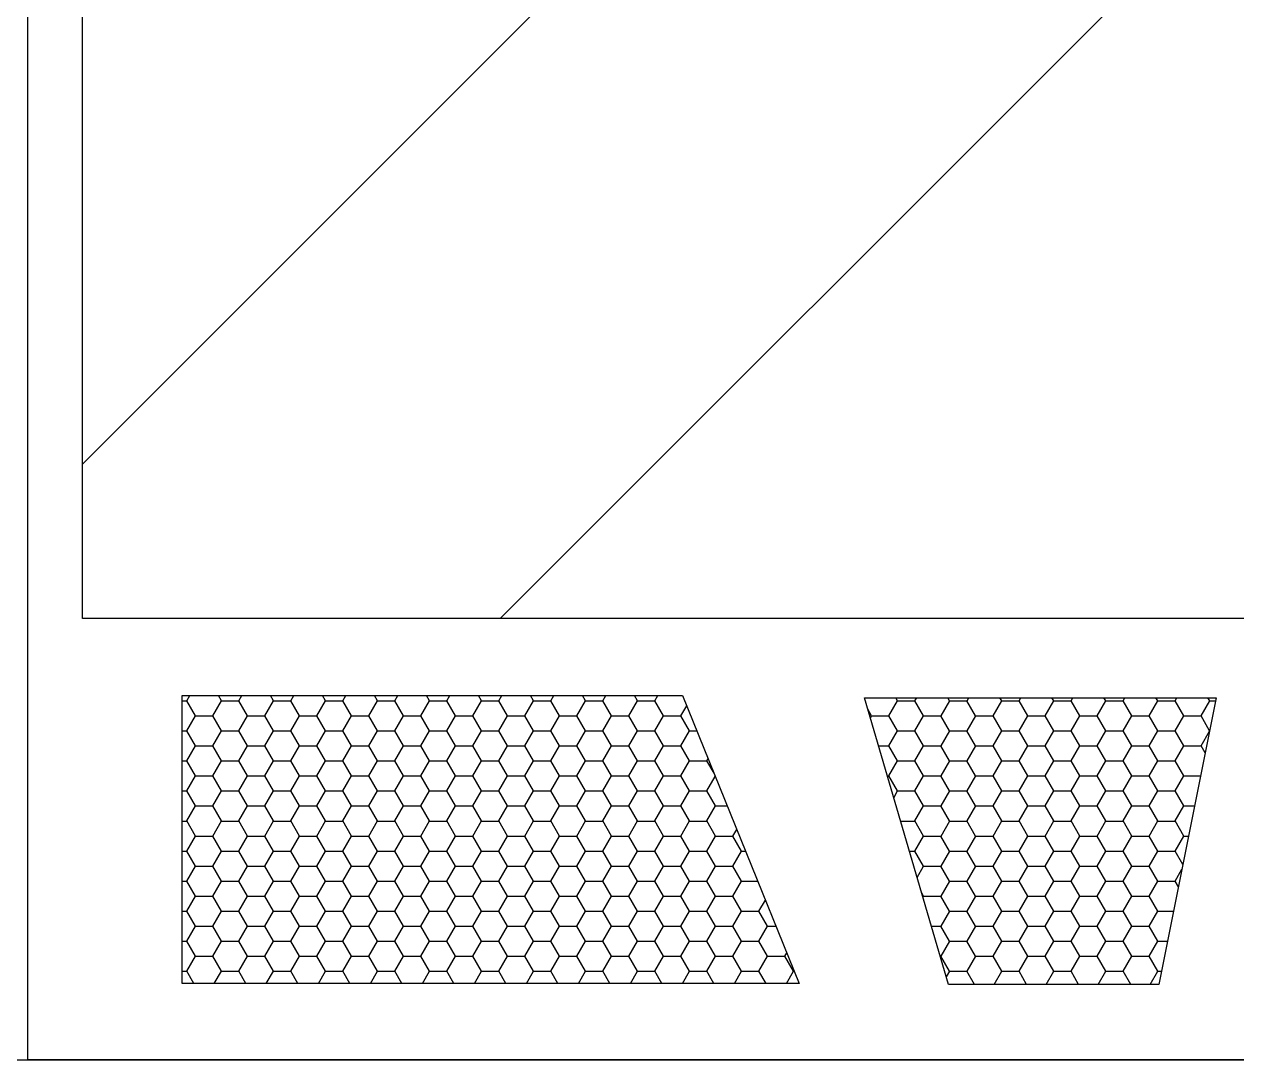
# Model space of a CAD drawing. Header units: inches. Extents: x 11.8 to 54.3, y 10.8 to 35.6.
# Drawn here: x 20.531 to 21.197, y 26.498 to 27.067 of the extents above; entities that cross this region are included whole.
import ezdxf

# ---------------------------------------------------------------- set-up
doc = ezdxf.new("R2010")
doc.units = ezdxf.units.IN
doc.header["$MEASUREMENT"] = 0
for name, color, linetype in [('02', 2, 'Continuous'), ('1', 1, 'Continuous'), ('4', 4, 'Continuous')]:
    doc.layers.add(name, color=color, linetype=linetype)

msp = doc.modelspace()

# ---------------------------------------------------------------- linework, layer by layer
at = {"layer": '02'}
for p, q in [((20.56273, 26.82536), (21.34306, 27.60569)), ((20.79228, 26.7406), (21.30183, 27.25015)), ((20.61748, 26.54023), (20.61748, 26.69831)), ((20.61748, 26.69831), (20.89243, 26.69831)), ((20.61748, 26.69544), (20.62002, 26.69544)), ((20.62478, 26.68721), (20.62002, 26.69545)), ((20.62003, 26.69545), (20.62168, 26.69831)), ((20.63432, 26.6872), (20.63908, 26.69545)), ((20.63907, 26.69545), (20.63742, 26.69831)), ((20.63907, 26.69544), (20.64859, 26.69544)), ((20.65336, 26.68721), (20.64859, 26.69545)), ((20.6486, 26.69545), (20.65026, 26.69831)), ((20.66289, 26.6872), (20.66765, 26.69545)), ((20.66764, 26.69545), (20.66599, 26.69831)), ((20.66764, 26.69544), (20.67717, 26.69544)), ((20.68193, 26.68721), (20.67717, 26.69545)), ((20.67718, 26.69545), (20.67883, 26.69831)), ((20.69147, 26.6872), (20.69623, 26.69545)), ((20.69622, 26.69545), (20.69457, 26.69831)), ((20.69622, 26.69544), (20.70574, 26.69544)), ((20.71051, 26.68721), (20.70574, 26.69545)), ((20.70575, 26.69545), (20.70741, 26.69831)), ((20.72004, 26.6872), (20.7248, 26.69545)), ((20.72479, 26.69545), (20.72314, 26.69831)), ((20.72479, 26.69544), (20.73432, 26.69544)), ((20.73908, 26.68721), (20.73432, 26.69545)), ((20.73433, 26.69545), (20.73598, 26.69831)), ((20.74862, 26.6872), (20.75338, 26.69545)), ((20.75337, 26.69545), (20.75172, 26.69831)), ((20.75337, 26.69544), (20.76289, 26.69544)), ((20.76766, 26.68721), (20.76289, 26.69545)), ((20.7629, 26.69545), (20.76456, 26.69831)), ((20.77719, 26.6872), (20.78195, 26.69545)), ((20.78194, 26.69545), (20.78029, 26.69831)), ((20.78194, 26.69544), (20.79147, 26.69544)), ((20.79623, 26.68721), (20.79147, 26.69545)), ((20.79148, 26.69545), (20.79313, 26.69831)), ((20.80577, 26.6872), (20.81053, 26.69545)), ((20.81052, 26.69545), (20.80887, 26.69831)), ((20.81052, 26.69544), (20.82004, 26.69544)), ((20.82481, 26.68721), (20.82004, 26.69545)), ((20.82005, 26.69545), (20.82171, 26.69831)), ((20.83434, 26.6872), (20.8391, 26.69545)), ((20.83909, 26.69545), (20.83744, 26.69831)), ((20.83909, 26.69544), (20.84862, 26.69544)), ((20.85338, 26.68721), (20.84862, 26.69545)), ((20.84863, 26.69545), (20.85028, 26.69831)), ((20.86292, 26.6872), (20.86768, 26.69545)), ((20.86767, 26.69545), (20.86602, 26.69831)), ((20.86767, 26.69544), (20.87719, 26.69544)), ((20.88196, 26.68721), (20.87719, 26.69545)), ((20.8772, 26.69545), (20.87886, 26.69831)), ((20.89243, 26.69831), (20.95642, 26.54023)), ((21.0385, 26.53972), (20.99228, 26.69718)), ((20.99228, 26.69718), (21.18556, 26.69718)), ((20.99236, 26.69693), (20.9925, 26.69718)), ((21.00579, 26.6872), (21.01055, 26.69545)), ((21.01054, 26.69545), (21.00955, 26.69718)), ((21.01054, 26.69544), (21.02007, 26.69544)), ((21.02483, 26.68721), (21.02007, 26.69545)), ((21.02008, 26.69545), (21.02108, 26.69718)), ((21.03437, 26.6872), (21.03913, 26.69545)), ((21.03912, 26.69545), (21.03812, 26.69718)), ((21.03912, 26.69544), (21.04864, 26.69544)), ((21.0534, 26.68721), (21.04864, 26.69545)), ((21.04865, 26.69545), (21.04965, 26.69718)), ((21.06294, 26.6872), (21.0677, 26.69545)), ((21.06769, 26.69545), (21.0667, 26.69718)), ((21.06769, 26.69544), (21.07722, 26.69544)), ((21.08198, 26.68721), (21.07722, 26.69545)), ((21.07723, 26.69545), (21.07823, 26.69718)), ((21.09152, 26.6872), (21.09628, 26.69545)), ((21.09627, 26.69545), (21.09527, 26.69718)), ((21.09627, 26.69544), (21.10579, 26.69544)), ((21.11055, 26.68721), (21.10579, 26.69545)), ((21.1058, 26.69545), (21.1068, 26.69718)), ((21.12009, 26.6872), (21.12485, 26.69545)), ((21.12484, 26.69545), (21.12385, 26.69718)), ((21.12484, 26.69544), (21.13437, 26.69544)), ((21.13913, 26.68721), (21.13437, 26.69545)), ((21.13438, 26.69545), (21.13538, 26.69718)), ((21.14867, 26.6872), (21.15343, 26.69545)), ((21.15342, 26.69545), (21.15242, 26.69718)), ((21.15342, 26.69544), (21.16294, 26.69544)), ((21.18556, 26.69718), (21.15405, 26.53972)), ((21.1677, 26.68721), (21.16294, 26.69545)), ((21.16295, 26.69545), (21.16395, 26.69718)), ((21.17724, 26.6872), (21.182, 26.69545)), ((21.18199, 26.69545), (21.181, 26.69718)), ((21.18199, 26.69544), (21.18521, 26.69544)), ((20.89149, 26.6872), (20.89469, 26.69274)), ((20.99625, 26.68721), (20.99413, 26.69089)), ((20.62003, 26.67895), (20.62479, 26.6872)), ((20.62478, 26.68719), (20.63431, 26.68719)), ((20.63907, 26.67896), (20.63431, 26.68721)), ((20.6486, 26.67895), (20.65337, 26.6872)), ((20.65336, 26.68719), (20.66288, 26.68719)), ((20.66764, 26.67896), (20.66288, 26.68721)), ((20.67718, 26.67895), (20.68194, 26.6872)), ((20.68193, 26.68719), (20.69146, 26.68719)), ((20.69622, 26.67896), (20.69146, 26.68721)), ((20.70575, 26.67895), (20.71052, 26.6872)), ((20.71051, 26.68719), (20.72003, 26.68719)), ((20.72479, 26.67896), (20.72003, 26.68721)), ((20.73433, 26.67895), (20.73909, 26.6872)), ((20.73908, 26.68719), (20.74861, 26.68719)), ((20.75337, 26.67896), (20.74861, 26.68721)), ((20.7629, 26.67895), (20.76767, 26.6872)), ((20.76766, 26.68719), (20.77718, 26.68719)), ((20.78194, 26.67896), (20.77718, 26.68721)), ((20.79148, 26.67895), (20.79624, 26.6872)), ((20.79623, 26.68719), (20.80576, 26.68719)), ((20.81052, 26.67896), (20.80576, 26.68721)), ((20.82005, 26.67895), (20.82482, 26.6872)), ((20.82481, 26.68719), (20.83433, 26.68719)), ((20.83909, 26.67896), (20.83433, 26.68721)), ((20.84863, 26.67895), (20.85339, 26.6872)), ((20.85338, 26.68719), (20.86291, 26.68719)), ((20.86767, 26.67896), (20.86291, 26.68721)), ((20.8772, 26.67895), (20.88197, 26.6872)), ((20.88196, 26.68719), (20.89148, 26.68719)), ((20.89624, 26.67896), (20.89148, 26.68721)), ((20.99557, 26.68599), (20.99627, 26.6872)), ((20.99626, 26.68719), (21.00578, 26.68719)), ((21.01054, 26.67896), (21.00578, 26.68721)), ((21.02008, 26.67895), (21.02484, 26.6872)), ((21.02483, 26.68719), (21.03436, 26.68719)), ((21.03912, 26.67896), (21.03435, 26.68721)), ((21.04865, 26.67895), (21.05342, 26.6872)), ((21.05341, 26.68719), (21.06293, 26.68719)), ((21.06769, 26.67896), (21.06293, 26.68721)), ((21.07723, 26.67895), (21.08199, 26.6872)), ((21.08198, 26.68719), (21.09151, 26.68719)), ((21.09627, 26.67896), (21.0915, 26.68721)), ((21.1058, 26.67895), (21.11057, 26.6872)), ((21.11056, 26.68719), (21.12008, 26.68719)), ((21.12484, 26.67896), (21.12008, 26.68721)), ((21.13438, 26.67895), (21.13914, 26.6872)), ((21.13913, 26.68719), (21.14866, 26.68719)), ((21.15342, 26.67896), (21.14865, 26.68721)), ((21.16295, 26.67895), (21.16772, 26.6872)), ((21.16771, 26.68719), (21.17723, 26.68719)), ((21.18193, 26.67906), (21.17723, 26.68721)), ((20.61748, 26.67894), (20.62002, 26.67894)), ((20.62478, 26.67071), (20.62002, 26.67896)), ((20.63432, 26.6707), (20.63908, 26.67895)), ((20.63907, 26.67894), (20.64859, 26.67894)), ((20.65336, 26.67071), (20.64859, 26.67896)), ((20.66289, 26.6707), (20.66765, 26.67895)), ((20.66764, 26.67894), (20.67717, 26.67894)), ((20.68193, 26.67071), (20.67717, 26.67896)), ((20.69147, 26.6707), (20.69623, 26.67895)), ((20.69622, 26.67894), (20.70574, 26.67894)), ((20.71051, 26.67071), (20.70574, 26.67896)), ((20.72004, 26.6707), (20.7248, 26.67895)), ((20.72479, 26.67894), (20.73432, 26.67894)), ((20.73908, 26.67071), (20.73432, 26.67896)), ((20.74862, 26.6707), (20.75338, 26.67895)), ((20.75337, 26.67894), (20.76289, 26.67894)), ((20.76766, 26.67071), (20.76289, 26.67896)), ((20.77719, 26.6707), (20.78195, 26.67895)), ((20.78194, 26.67894), (20.79147, 26.67894)), ((20.79623, 26.67071), (20.79147, 26.67896)), ((20.80577, 26.6707), (20.81053, 26.67895)), ((20.81052, 26.67894), (20.82004, 26.67894)), ((20.82481, 26.67071), (20.82004, 26.67896)), ((20.83434, 26.6707), (20.8391, 26.67895)), ((20.83909, 26.67894), (20.84862, 26.67894)), ((20.85338, 26.67071), (20.84862, 26.67896)), ((20.86292, 26.6707), (20.86768, 26.67895)), ((20.86767, 26.67894), (20.87719, 26.67894)), ((20.88196, 26.67071), (20.87719, 26.67896)), ((20.89149, 26.6707), (20.89625, 26.67895)), ((20.89624, 26.67894), (20.90027, 26.67894)), ((21.00579, 26.6707), (21.01055, 26.67895)), ((21.01054, 26.67894), (21.02007, 26.67894)), ((21.02483, 26.67071), (21.02007, 26.67896)), ((21.03437, 26.6707), (21.03913, 26.67895)), ((21.03912, 26.67894), (21.04864, 26.67894)), ((21.0534, 26.67071), (21.04864, 26.67896)), ((21.06294, 26.6707), (21.0677, 26.67895)), ((21.06769, 26.67894), (21.07722, 26.67894)), ((21.08198, 26.67071), (21.07722, 26.67896)), ((21.09152, 26.6707), (21.09628, 26.67895)), ((21.09627, 26.67894), (21.10579, 26.67894)), ((21.11055, 26.67071), (21.10579, 26.67896)), ((21.12009, 26.6707), (21.12485, 26.67895)), ((21.12484, 26.67894), (21.13437, 26.67894)), ((21.13913, 26.67071), (21.13437, 26.67896)), ((21.14867, 26.6707), (21.15343, 26.67895)), ((21.15342, 26.67894), (21.16294, 26.67894)), ((21.1677, 26.67071), (21.16294, 26.67896)), ((21.17724, 26.6707), (21.18187, 26.67871)), ((20.62003, 26.66245), (20.62479, 26.6707)), ((20.62478, 26.6707), (20.63431, 26.6707)), ((20.63907, 26.66246), (20.63431, 26.67071)), ((20.6486, 26.66245), (20.65337, 26.6707)), ((20.65336, 26.6707), (20.66288, 26.6707)), ((20.66764, 26.66246), (20.66288, 26.67071)), ((20.67718, 26.66245), (20.68194, 26.6707)), ((20.68193, 26.6707), (20.69146, 26.6707)), ((20.69622, 26.66246), (20.69146, 26.67071)), ((20.70575, 26.66245), (20.71052, 26.6707)), ((20.71051, 26.6707), (20.72003, 26.6707)), ((20.72479, 26.66246), (20.72003, 26.67071)), ((20.73433, 26.66245), (20.73909, 26.6707)), ((20.73908, 26.6707), (20.74861, 26.6707)), ((20.75337, 26.66246), (20.74861, 26.67071)), ((20.7629, 26.66245), (20.76767, 26.6707)), ((20.76766, 26.6707), (20.77718, 26.6707)), ((20.78194, 26.66246), (20.77718, 26.67071)), ((20.79148, 26.66245), (20.79624, 26.6707)), ((20.79623, 26.6707), (20.80576, 26.6707)), ((20.81052, 26.66246), (20.80576, 26.67071)), ((20.82005, 26.66245), (20.82482, 26.6707)), ((20.82481, 26.6707), (20.83433, 26.6707)), ((20.83909, 26.66246), (20.83433, 26.67071)), ((20.84863, 26.66245), (20.85339, 26.6707)), ((20.85338, 26.6707), (20.86291, 26.6707)), ((20.86767, 26.66246), (20.86291, 26.67071)), ((20.8772, 26.66245), (20.88197, 26.6707)), ((20.88196, 26.6707), (20.89148, 26.6707)), ((20.89624, 26.66246), (20.89148, 26.67071)), ((21.00006, 26.6707), (21.00578, 26.6707)), ((21.01054, 26.66246), (21.00578, 26.67071)), ((21.02008, 26.66245), (21.02484, 26.6707)), ((21.02483, 26.6707), (21.03436, 26.6707)), ((21.03912, 26.66246), (21.03435, 26.67071)), ((21.04865, 26.66245), (21.05342, 26.6707)), ((21.05341, 26.6707), (21.06293, 26.6707)), ((21.06769, 26.66246), (21.06293, 26.67071)), ((21.07723, 26.66245), (21.08199, 26.6707)), ((21.08198, 26.6707), (21.09151, 26.6707)), ((21.09627, 26.66246), (21.0915, 26.67071)), ((21.1058, 26.66245), (21.11057, 26.6707)), ((21.11056, 26.6707), (21.12008, 26.6707)), ((21.12484, 26.66246), (21.12008, 26.67071)), ((21.13438, 26.66245), (21.13914, 26.6707)), ((21.13913, 26.6707), (21.14866, 26.6707)), ((21.15342, 26.66246), (21.14865, 26.67071)), ((21.16295, 26.66245), (21.16772, 26.6707)), ((21.16771, 26.6707), (21.17723, 26.6707)), ((21.17948, 26.66681), (21.17723, 26.67071)), ((20.61748, 26.66245), (20.62002, 26.66245)), ((20.62478, 26.65421), (20.62002, 26.66246)), ((20.63432, 26.65421), (20.63908, 26.66245)), ((20.63907, 26.66245), (20.64859, 26.66245)), ((20.65336, 26.65421), (20.64859, 26.66246)), ((20.66289, 26.65421), (20.66765, 26.66245)), ((20.66764, 26.66245), (20.67717, 26.66245)), ((20.68193, 26.65421), (20.67717, 26.66246)), ((20.69147, 26.65421), (20.69623, 26.66245)), ((20.69622, 26.66245), (20.70574, 26.66245)), ((20.71051, 26.65421), (20.70574, 26.66246)), ((20.72004, 26.65421), (20.7248, 26.66245)), ((20.72479, 26.66245), (20.73432, 26.66245)), ((20.73908, 26.65421), (20.73432, 26.66246)), ((20.74862, 26.65421), (20.75338, 26.66245)), ((20.75337, 26.66245), (20.76289, 26.66245)), ((20.76766, 26.65421), (20.76289, 26.66246)), ((20.77719, 26.65421), (20.78195, 26.66245)), ((20.78194, 26.66245), (20.79147, 26.66245)), ((20.79623, 26.65421), (20.79147, 26.66246)), ((20.80577, 26.65421), (20.81053, 26.66245)), ((20.81052, 26.66245), (20.82004, 26.66245)), ((20.82481, 26.65421), (20.82004, 26.66246)), ((20.83434, 26.65421), (20.8391, 26.66245)), ((20.83909, 26.66245), (20.84862, 26.66245)), ((20.85338, 26.65421), (20.84862, 26.66246)), ((20.86292, 26.65421), (20.86768, 26.66245)), ((20.86767, 26.66245), (20.87719, 26.66245)), ((20.88196, 26.65421), (20.87719, 26.66246)), ((20.89149, 26.65421), (20.89625, 26.66245)), ((20.89624, 26.66245), (20.90577, 26.66245)), ((20.9097, 26.65564), (20.90577, 26.66246)), ((20.90578, 26.66245), (20.90647, 26.66364)), ((21.00579, 26.65421), (21.01055, 26.66245)), ((21.01054, 26.66245), (21.02007, 26.66245)), ((21.02483, 26.65421), (21.02007, 26.66246)), ((21.03437, 26.65421), (21.03913, 26.66245)), ((21.03912, 26.66245), (21.04864, 26.66245)), ((21.0534, 26.65421), (21.04864, 26.66246)), ((21.06294, 26.65421), (21.0677, 26.66245)), ((21.06769, 26.66245), (21.07722, 26.66245)), ((21.08198, 26.65421), (21.07722, 26.66246)), ((21.09152, 26.65421), (21.09628, 26.66245)), ((21.09627, 26.66245), (21.10579, 26.66245)), ((21.11055, 26.65421), (21.10579, 26.66246)), ((21.12009, 26.65421), (21.12485, 26.66245)), ((21.12484, 26.66245), (21.13437, 26.66245)), ((21.13913, 26.65421), (21.13437, 26.66246)), ((21.14867, 26.65421), (21.15343, 26.66245)), ((21.15342, 26.66245), (21.16294, 26.66245)), ((21.1677, 26.65421), (21.16294, 26.66246)), ((20.62003, 26.64596), (20.62479, 26.65421)), ((20.62478, 26.6542), (20.63431, 26.6542)), ((20.63907, 26.64596), (20.63431, 26.65421)), ((20.6486, 26.64596), (20.65337, 26.65421)), ((20.65336, 26.6542), (20.66288, 26.6542)), ((20.66764, 26.64596), (20.66288, 26.65421)), ((20.67718, 26.64596), (20.68194, 26.65421)), ((20.68193, 26.6542), (20.69146, 26.6542)), ((20.69622, 26.64596), (20.69146, 26.65421)), ((20.70575, 26.64596), (20.71052, 26.65421)), ((20.71051, 26.6542), (20.72003, 26.6542)), ((20.72479, 26.64596), (20.72003, 26.65421)), ((20.73433, 26.64596), (20.73909, 26.65421)), ((20.73908, 26.6542), (20.74861, 26.6542)), ((20.75337, 26.64596), (20.74861, 26.65421)), ((20.7629, 26.64596), (20.76767, 26.65421)), ((20.76766, 26.6542), (20.77718, 26.6542)), ((20.78194, 26.64596), (20.77718, 26.65421)), ((20.79148, 26.64596), (20.79624, 26.65421)), ((20.79623, 26.6542), (20.80576, 26.6542)), ((20.81052, 26.64596), (20.80576, 26.65421)), ((20.82005, 26.64596), (20.82482, 26.65421)), ((20.82481, 26.6542), (20.83433, 26.6542)), ((20.83909, 26.64596), (20.83433, 26.65421)), ((20.84863, 26.64596), (20.85339, 26.65421)), ((20.85338, 26.6542), (20.86291, 26.6542)), ((20.86767, 26.64596), (20.86291, 26.65421)), ((20.8772, 26.64596), (20.88197, 26.65421)), ((20.88196, 26.6542), (20.89148, 26.6542)), ((20.89624, 26.64596), (20.89148, 26.65421)), ((20.90578, 26.64596), (20.91039, 26.65394)), ((21.0049, 26.6542), (21.00578, 26.6542)), ((21.01054, 26.64596), (21.00578, 26.65421)), ((21.02008, 26.64596), (21.02484, 26.65421)), ((21.02483, 26.6542), (21.03436, 26.6542)), ((21.03912, 26.64596), (21.03435, 26.65421)), ((21.04865, 26.64596), (21.05342, 26.65421)), ((21.05341, 26.6542), (21.06293, 26.6542)), ((21.06769, 26.64596), (21.06293, 26.65421)), ((21.07723, 26.64596), (21.08199, 26.65421)), ((21.08198, 26.6542), (21.09151, 26.6542)), ((21.09627, 26.64596), (21.0915, 26.65421)), ((21.1058, 26.64596), (21.11057, 26.65421)), ((21.11056, 26.6542), (21.12008, 26.6542)), ((21.12484, 26.64596), (21.12008, 26.65421)), ((21.13438, 26.64596), (21.13914, 26.65421)), ((21.13913, 26.6542), (21.14866, 26.6542)), ((21.15342, 26.64596), (21.14865, 26.65421)), ((21.16295, 26.64596), (21.16772, 26.65421)), ((21.16771, 26.6542), (21.17696, 26.6542)), ((20.61748, 26.64595), (20.62002, 26.64595)), ((20.62478, 26.63771), (20.62002, 26.64596)), ((20.63432, 26.63771), (20.63908, 26.64596)), ((20.63907, 26.64595), (20.64859, 26.64595)), ((20.65336, 26.63771), (20.64859, 26.64596)), ((20.66289, 26.63771), (20.66765, 26.64596)), ((20.66764, 26.64595), (20.67717, 26.64595)), ((20.68193, 26.63771), (20.67717, 26.64596)), ((20.69147, 26.63771), (20.69623, 26.64596)), ((20.69622, 26.64595), (20.70574, 26.64595)), ((20.71051, 26.63771), (20.70574, 26.64596)), ((20.72004, 26.63771), (20.7248, 26.64596)), ((20.72479, 26.64595), (20.73432, 26.64595)), ((20.73908, 26.63771), (20.73432, 26.64596)), ((20.74862, 26.63771), (20.75338, 26.64596)), ((20.75337, 26.64595), (20.76289, 26.64595)), ((20.76766, 26.63771), (20.76289, 26.64596)), ((20.77719, 26.63771), (20.78195, 26.64596)), ((20.78194, 26.64595), (20.79147, 26.64595)), ((20.79623, 26.63771), (20.79147, 26.64596)), ((20.80577, 26.63771), (20.81053, 26.64596)), ((20.81052, 26.64595), (20.82004, 26.64595)), ((20.82481, 26.63771), (20.82004, 26.64596)), ((20.83434, 26.63771), (20.8391, 26.64596)), ((20.83909, 26.64595), (20.84862, 26.64595)), ((20.85338, 26.63771), (20.84862, 26.64596)), ((20.86292, 26.63771), (20.86768, 26.64596)), ((20.86767, 26.64595), (20.87719, 26.64595)), ((20.88196, 26.63771), (20.87719, 26.64596)), ((20.89149, 26.63771), (20.89625, 26.64596)), ((20.89624, 26.64595), (20.90577, 26.64595)), ((20.91053, 26.63771), (20.90577, 26.64596)), ((21.00841, 26.64224), (21.01055, 26.64596)), ((21.01054, 26.64595), (21.02007, 26.64595)), ((21.02483, 26.63771), (21.02007, 26.64596)), ((21.03437, 26.63771), (21.03913, 26.64596)), ((21.03912, 26.64595), (21.04864, 26.64595)), ((21.0534, 26.63771), (21.04864, 26.64596)), ((21.06294, 26.63771), (21.0677, 26.64596)), ((21.06769, 26.64595), (21.07722, 26.64595)), ((21.08198, 26.63771), (21.07722, 26.64596)), ((21.09152, 26.63771), (21.09628, 26.64596)), ((21.09627, 26.64595), (21.10579, 26.64595)), ((21.11055, 26.63771), (21.10579, 26.64596)), ((21.12009, 26.63771), (21.12485, 26.64596)), ((21.12484, 26.64595), (21.13437, 26.64595)), ((21.13913, 26.63771), (21.13437, 26.64596)), ((21.14867, 26.63771), (21.15343, 26.64596)), ((21.15342, 26.64595), (21.16294, 26.64595)), ((21.1677, 26.63771), (21.16294, 26.64596)), ((20.62003, 26.62946), (20.62479, 26.63771)), ((20.62478, 26.6377), (20.63431, 26.6377)), ((20.63907, 26.62946), (20.63431, 26.63771)), ((20.6486, 26.62946), (20.65337, 26.63771)), ((20.65336, 26.6377), (20.66288, 26.6377)), ((20.66764, 26.62946), (20.66288, 26.63771)), ((20.67718, 26.62946), (20.68194, 26.63771)), ((20.68193, 26.6377), (20.69146, 26.6377)), ((20.69622, 26.62946), (20.69146, 26.63771)), ((20.70575, 26.62946), (20.71052, 26.63771)), ((20.71051, 26.6377), (20.72003, 26.6377)), ((20.72479, 26.62946), (20.72003, 26.63771)), ((20.73433, 26.62946), (20.73909, 26.63771)), ((20.73908, 26.6377), (20.74861, 26.6377)), ((20.75337, 26.62946), (20.74861, 26.63771)), ((20.7629, 26.62946), (20.76767, 26.63771)), ((20.76766, 26.6377), (20.77718, 26.6377)), ((20.78194, 26.62946), (20.77718, 26.63771)), ((20.79148, 26.62946), (20.79624, 26.63771)), ((20.79623, 26.6377), (20.80576, 26.6377)), ((20.81052, 26.62946), (20.80576, 26.63771)), ((20.82005, 26.62946), (20.82482, 26.63771)), ((20.82481, 26.6377), (20.83433, 26.6377)), ((20.83909, 26.62946), (20.83433, 26.63771)), ((20.84863, 26.62946), (20.85339, 26.63771)), ((20.85338, 26.6377), (20.86291, 26.6377)), ((20.86767, 26.62946), (20.86291, 26.63771)), ((20.8772, 26.62946), (20.88197, 26.63771)), ((20.88196, 26.6377), (20.89148, 26.6377)), ((20.89624, 26.62946), (20.89148, 26.63771)), ((20.90578, 26.62946), (20.91054, 26.63771)), ((20.91053, 26.6377), (20.91697, 26.6377)), ((21.02008, 26.62946), (21.02484, 26.63771)), ((21.02483, 26.6377), (21.03436, 26.6377)), ((21.03912, 26.62946), (21.03435, 26.63771)), ((21.04865, 26.62946), (21.05342, 26.63771)), ((21.05341, 26.6377), (21.06293, 26.6377)), ((21.06769, 26.62946), (21.06293, 26.63771)), ((21.07723, 26.62946), (21.08199, 26.63771)), ((21.08198, 26.6377), (21.09151, 26.6377)), ((21.09627, 26.62946), (21.0915, 26.63771)), ((21.1058, 26.62946), (21.11057, 26.63771)), ((21.11056, 26.6377), (21.12008, 26.6377)), ((21.12484, 26.62946), (21.12008, 26.63771)), ((21.13438, 26.62946), (21.13914, 26.63771)), ((21.13913, 26.6377), (21.14866, 26.6377)), ((21.15342, 26.62946), (21.14865, 26.63771)), ((21.16295, 26.62946), (21.16772, 26.63771)), ((21.16771, 26.6377), (21.17366, 26.6377)), ((20.61748, 26.62945), (20.62002, 26.62945)), ((20.62478, 26.62121), (20.62002, 26.62946)), ((20.63432, 26.62121), (20.63908, 26.62946)), ((20.63907, 26.62945), (20.64859, 26.62945)), ((20.65336, 26.62121), (20.64859, 26.62946)), ((20.66289, 26.62121), (20.66765, 26.62946)), ((20.66764, 26.62945), (20.67717, 26.62945)), ((20.68193, 26.62121), (20.67717, 26.62946)), ((20.69147, 26.62121), (20.69623, 26.62946)), ((20.69622, 26.62945), (20.70574, 26.62945)), ((20.71051, 26.62121), (20.70574, 26.62946)), ((20.72004, 26.62121), (20.7248, 26.62946)), ((20.72479, 26.62945), (20.73432, 26.62945)), ((20.73908, 26.62121), (20.73432, 26.62946)), ((20.74862, 26.62121), (20.75338, 26.62946)), ((20.75337, 26.62945), (20.76289, 26.62945)), ((20.76766, 26.62121), (20.76289, 26.62946)), ((20.77719, 26.62121), (20.78195, 26.62946)), ((20.78194, 26.62945), (20.79147, 26.62945)), ((20.79623, 26.62121), (20.79147, 26.62946)), ((20.80577, 26.62121), (20.81053, 26.62946)), ((20.81052, 26.62945), (20.82004, 26.62945)), ((20.82481, 26.62121), (20.82004, 26.62946)), ((20.83434, 26.62121), (20.8391, 26.62946)), ((20.83909, 26.62945), (20.84862, 26.62945)), ((20.85338, 26.62121), (20.84862, 26.62946)), ((20.86292, 26.62121), (20.86768, 26.62946)), ((20.86767, 26.62945), (20.87719, 26.62945)), ((20.88196, 26.62121), (20.87719, 26.62946)), ((20.89149, 26.62121), (20.89625, 26.62946)), ((20.89624, 26.62945), (20.90577, 26.62945)), ((20.91053, 26.62121), (20.90577, 26.62946)), ((21.01216, 26.62945), (21.02007, 26.62945)), ((21.02483, 26.62121), (21.02007, 26.62946)), ((21.03437, 26.62121), (21.03913, 26.62946)), ((21.03912, 26.62945), (21.04864, 26.62945)), ((21.0534, 26.62121), (21.04864, 26.62946)), ((21.06294, 26.62121), (21.0677, 26.62946)), ((21.06769, 26.62945), (21.07722, 26.62945)), ((21.08198, 26.62121), (21.07722, 26.62946)), ((21.09152, 26.62121), (21.09628, 26.62946)), ((21.09627, 26.62945), (21.10579, 26.62945)), ((21.11055, 26.62121), (21.10579, 26.62946)), ((21.12009, 26.62121), (21.12485, 26.62946)), ((21.12484, 26.62945), (21.13437, 26.62945)), ((21.13913, 26.62121), (21.13437, 26.62946)), ((21.14867, 26.62121), (21.15343, 26.62946)), ((21.15342, 26.62945), (21.16294, 26.62945)), ((21.1677, 26.62121), (21.16294, 26.62946)), ((20.92007, 26.62121), (20.92217, 26.62485)), ((20.62003, 26.61296), (20.62479, 26.62121)), ((20.62478, 26.6212), (20.63431, 26.6212)), ((20.63907, 26.61297), (20.63431, 26.62121)), ((20.6486, 26.61296), (20.65337, 26.62121)), ((20.65336, 26.6212), (20.66288, 26.6212)), ((20.66764, 26.61297), (20.66288, 26.62121)), ((20.67718, 26.61296), (20.68194, 26.62121)), ((20.68193, 26.6212), (20.69146, 26.6212)), ((20.69622, 26.61297), (20.69146, 26.62121)), ((20.70575, 26.61296), (20.71052, 26.62121)), ((20.71051, 26.6212), (20.72003, 26.6212)), ((20.72479, 26.61297), (20.72003, 26.62121)), ((20.73433, 26.61296), (20.73909, 26.62121)), ((20.73908, 26.6212), (20.74861, 26.6212)), ((20.75337, 26.61297), (20.74861, 26.62121)), ((20.7629, 26.61296), (20.76767, 26.62121)), ((20.76766, 26.6212), (20.77718, 26.6212)), ((20.78194, 26.61297), (20.77718, 26.62121)), ((20.79148, 26.61296), (20.79624, 26.62121)), ((20.79623, 26.6212), (20.80576, 26.6212)), ((20.81052, 26.61297), (20.80576, 26.62121)), ((20.82005, 26.61296), (20.82482, 26.62121)), ((20.82481, 26.6212), (20.83433, 26.6212)), ((20.83909, 26.61297), (20.83433, 26.62121)), ((20.84863, 26.61296), (20.85339, 26.62121)), ((20.85338, 26.6212), (20.86291, 26.6212)), ((20.86767, 26.61297), (20.86291, 26.62121)), ((20.8772, 26.61296), (20.88197, 26.62121)), ((20.88196, 26.6212), (20.89148, 26.6212)), ((20.89624, 26.61297), (20.89148, 26.62121)), ((20.90578, 26.61296), (20.91054, 26.62121)), ((20.91053, 26.6212), (20.92006, 26.6212)), ((20.92482, 26.61297), (20.92006, 26.62121)), ((21.02008, 26.61296), (21.02484, 26.62121)), ((21.02483, 26.6212), (21.03436, 26.6212)), ((21.03912, 26.61297), (21.03435, 26.62121)), ((21.04865, 26.61296), (21.05342, 26.62121)), ((21.05341, 26.6212), (21.06293, 26.6212)), ((21.06769, 26.61297), (21.06293, 26.62121)), ((21.07723, 26.61296), (21.08199, 26.62121)), ((21.08198, 26.6212), (21.09151, 26.6212)), ((21.09627, 26.61297), (21.0915, 26.62121)), ((21.1058, 26.61296), (21.11057, 26.62121)), ((21.11056, 26.6212), (21.12008, 26.6212)), ((21.12484, 26.61297), (21.12008, 26.62121)), ((21.13438, 26.61296), (21.13914, 26.62121)), ((21.13913, 26.6212), (21.14866, 26.6212)), ((21.15342, 26.61297), (21.14865, 26.62121)), ((21.16295, 26.61296), (21.16772, 26.62121)), ((21.16771, 26.6212), (21.17036, 26.6212)), ((20.61748, 26.61295), (20.62002, 26.61295)), ((20.62478, 26.60472), (20.62002, 26.61297)), ((20.63432, 26.60471), (20.63908, 26.61296)), ((20.63907, 26.61295), (20.64859, 26.61295)), ((20.65336, 26.60472), (20.64859, 26.61297)), ((20.66289, 26.60471), (20.66765, 26.61296)), ((20.66764, 26.61295), (20.67717, 26.61295)), ((20.68193, 26.60472), (20.67717, 26.61297)), ((20.69147, 26.60471), (20.69623, 26.61296)), ((20.69622, 26.61295), (20.70574, 26.61295)), ((20.71051, 26.60472), (20.70574, 26.61297)), ((20.72004, 26.60471), (20.7248, 26.61296)), ((20.72479, 26.61295), (20.73432, 26.61295)), ((20.73908, 26.60472), (20.73432, 26.61297)), ((20.74862, 26.60471), (20.75338, 26.61296)), ((20.75337, 26.61295), (20.76289, 26.61295)), ((20.76766, 26.60472), (20.76289, 26.61297)), ((20.77719, 26.60471), (20.78195, 26.61296)), ((20.78194, 26.61295), (20.79147, 26.61295)), ((20.79623, 26.60472), (20.79147, 26.61297)), ((20.80577, 26.60471), (20.81053, 26.61296)), ((20.81052, 26.61295), (20.82004, 26.61295)), ((20.82481, 26.60472), (20.82004, 26.61297)), ((20.83434, 26.60471), (20.8391, 26.61296)), ((20.83909, 26.61295), (20.84862, 26.61295)), ((20.85338, 26.60472), (20.84862, 26.61297)), ((20.86292, 26.60471), (20.86768, 26.61296)), ((20.86767, 26.61295), (20.87719, 26.61295)), ((20.88196, 26.60472), (20.87719, 26.61297)), ((20.89149, 26.60471), (20.89625, 26.61296)), ((20.89624, 26.61295), (20.90577, 26.61295)), ((20.91053, 26.60472), (20.90577, 26.61297)), ((20.92007, 26.60471), (20.92483, 26.61296)), ((20.92482, 26.61295), (20.92698, 26.61295)), ((21.017, 26.61295), (21.02007, 26.61295)), ((21.02483, 26.60472), (21.02007, 26.61297)), ((21.03437, 26.60471), (21.03913, 26.61296)), ((21.03912, 26.61295), (21.04864, 26.61295)), ((21.0534, 26.60472), (21.04864, 26.61297)), ((21.06294, 26.60471), (21.0677, 26.61296)), ((21.06769, 26.61295), (21.07722, 26.61295)), ((21.08198, 26.60472), (21.07722, 26.61297)), ((21.09152, 26.60471), (21.09628, 26.61296)), ((21.09627, 26.61295), (21.10579, 26.61295)), ((21.11055, 26.60472), (21.10579, 26.61297)), ((21.12009, 26.60471), (21.12485, 26.61296)), ((21.12484, 26.61295), (21.13437, 26.61295)), ((21.13913, 26.60472), (21.13437, 26.61297)), ((21.14867, 26.60471), (21.15343, 26.61296)), ((21.15342, 26.61295), (21.16294, 26.61295)), ((21.16722, 26.60555), (21.16294, 26.61297)), ((20.62003, 26.59646), (20.62479, 26.60471)), ((20.62478, 26.6047), (20.63431, 26.6047)), ((20.63907, 26.59647), (20.63431, 26.60472)), ((20.6486, 26.59646), (20.65337, 26.60471)), ((20.65336, 26.6047), (20.66288, 26.6047)), ((20.66764, 26.59647), (20.66288, 26.60472)), ((20.67718, 26.59646), (20.68194, 26.60471)), ((20.68193, 26.6047), (20.69146, 26.6047)), ((20.69622, 26.59647), (20.69146, 26.60472)), ((20.70575, 26.59646), (20.71052, 26.60471)), ((20.71051, 26.6047), (20.72003, 26.6047)), ((20.72479, 26.59647), (20.72003, 26.60472)), ((20.73433, 26.59646), (20.73909, 26.60471)), ((20.73908, 26.6047), (20.74861, 26.6047)), ((20.75337, 26.59647), (20.74861, 26.60472)), ((20.7629, 26.59646), (20.76767, 26.60471)), ((20.76766, 26.6047), (20.77718, 26.6047)), ((20.78194, 26.59647), (20.77718, 26.60472)), ((20.79148, 26.59646), (20.79624, 26.60471)), ((20.79623, 26.6047), (20.80576, 26.6047)), ((20.81052, 26.59647), (20.80576, 26.60472)), ((20.82005, 26.59646), (20.82482, 26.60471)), ((20.82481, 26.6047), (20.83433, 26.6047)), ((20.83909, 26.59647), (20.83433, 26.60472)), ((20.84863, 26.59646), (20.85339, 26.60471)), ((20.85338, 26.6047), (20.86291, 26.6047)), ((20.86767, 26.59647), (20.86291, 26.60472)), ((20.8772, 26.59646), (20.88197, 26.60471)), ((20.88196, 26.6047), (20.89148, 26.6047)), ((20.89624, 26.59647), (20.89148, 26.60472)), ((20.90578, 26.59646), (20.91054, 26.60471)), ((20.91053, 26.6047), (20.92006, 26.6047)), ((20.92482, 26.59647), (20.92006, 26.60472)), ((21.02125, 26.59849), (21.02484, 26.60471)), ((21.02483, 26.6047), (21.03436, 26.6047)), ((21.03912, 26.59647), (21.03435, 26.60472)), ((21.04865, 26.59646), (21.05342, 26.60471)), ((21.05341, 26.6047), (21.06293, 26.6047)), ((21.06769, 26.59647), (21.06293, 26.60472)), ((21.07723, 26.59646), (21.08199, 26.60471)), ((21.08198, 26.6047), (21.09151, 26.6047)), ((21.09627, 26.59647), (21.0915, 26.60472)), ((21.1058, 26.59646), (21.11057, 26.60471)), ((21.11056, 26.6047), (21.12008, 26.6047)), ((21.12484, 26.59647), (21.12008, 26.60472)), ((21.13438, 26.59646), (21.13914, 26.60471)), ((21.13913, 26.6047), (21.14866, 26.6047)), ((21.15342, 26.59647), (21.14865, 26.60472)), ((21.16295, 26.59646), (21.16671, 26.60296)), ((20.61748, 26.59646), (20.62002, 26.59646)), ((20.62478, 26.58822), (20.62002, 26.59647)), ((20.63432, 26.58821), (20.63908, 26.59646)), ((20.63907, 26.59646), (20.64859, 26.59646)), ((20.65336, 26.58822), (20.64859, 26.59647)), ((20.66289, 26.58821), (20.66765, 26.59646)), ((20.66764, 26.59646), (20.67717, 26.59646)), ((20.68193, 26.58822), (20.67717, 26.59647)), ((20.69147, 26.58821), (20.69623, 26.59646)), ((20.69622, 26.59646), (20.70574, 26.59646)), ((20.71051, 26.58822), (20.70574, 26.59647)), ((20.72004, 26.58821), (20.7248, 26.59646)), ((20.72479, 26.59646), (20.73432, 26.59646)), ((20.73908, 26.58822), (20.73432, 26.59647)), ((20.74862, 26.58821), (20.75338, 26.59646)), ((20.75337, 26.59646), (20.76289, 26.59646)), ((20.76766, 26.58822), (20.76289, 26.59647)), ((20.77719, 26.58821), (20.78195, 26.59646)), ((20.78194, 26.59646), (20.79147, 26.59646)), ((20.79623, 26.58822), (20.79147, 26.59647)), ((20.80577, 26.58821), (20.81053, 26.59646)), ((20.81052, 26.59646), (20.82004, 26.59646)), ((20.82481, 26.58822), (20.82004, 26.59647)), ((20.83434, 26.58821), (20.8391, 26.59646)), ((20.83909, 26.59646), (20.84862, 26.59646)), ((20.85338, 26.58822), (20.84862, 26.59647)), ((20.86292, 26.58821), (20.86768, 26.59646)), ((20.86767, 26.59646), (20.87719, 26.59646)), ((20.88196, 26.58822), (20.87719, 26.59647)), ((20.89149, 26.58821), (20.89625, 26.59646)), ((20.89624, 26.59646), (20.90577, 26.59646)), ((20.91053, 26.58822), (20.90577, 26.59647)), ((20.92007, 26.58821), (20.92483, 26.59646)), ((20.92482, 26.59646), (20.93366, 26.59646)), ((21.03437, 26.58821), (21.03913, 26.59646)), ((21.03912, 26.59646), (21.04864, 26.59646)), ((21.0534, 26.58822), (21.04864, 26.59647)), ((21.06294, 26.58821), (21.0677, 26.59646)), ((21.06769, 26.59646), (21.07722, 26.59646)), ((21.08198, 26.58822), (21.07722, 26.59647)), ((21.09152, 26.58821), (21.09628, 26.59646)), ((21.09627, 26.59646), (21.10579, 26.59646)), ((21.11055, 26.58822), (21.10579, 26.59647)), ((21.12009, 26.58821), (21.12485, 26.59646)), ((21.12484, 26.59646), (21.13437, 26.59646)), ((21.13913, 26.58822), (21.13437, 26.59647)), ((21.14867, 26.58821), (21.15343, 26.59646)), ((21.15342, 26.59646), (21.16294, 26.59646)), ((21.16477, 26.5933), (21.16294, 26.59647)), ((20.62003, 26.57997), (20.62479, 26.58821)), ((20.62478, 26.58821), (20.63431, 26.58821)), ((20.63907, 26.57997), (20.63431, 26.58822)), ((20.6486, 26.57997), (20.65337, 26.58821)), ((20.65336, 26.58821), (20.66288, 26.58821)), ((20.66764, 26.57997), (20.66288, 26.58822)), ((20.67718, 26.57997), (20.68194, 26.58821)), ((20.68193, 26.58821), (20.69146, 26.58821)), ((20.69622, 26.57997), (20.69146, 26.58822)), ((20.70575, 26.57997), (20.71052, 26.58821)), ((20.71051, 26.58821), (20.72003, 26.58821)), ((20.72479, 26.57997), (20.72003, 26.58822)), ((20.73433, 26.57997), (20.73909, 26.58821)), ((20.73908, 26.58821), (20.74861, 26.58821)), ((20.75337, 26.57997), (20.74861, 26.58822)), ((20.7629, 26.57997), (20.76767, 26.58821)), ((20.76766, 26.58821), (20.77718, 26.58821)), ((20.78194, 26.57997), (20.77718, 26.58822)), ((20.79148, 26.57997), (20.79624, 26.58821)), ((20.79623, 26.58821), (20.80576, 26.58821)), ((20.81052, 26.57997), (20.80576, 26.58822)), ((20.82005, 26.57997), (20.82482, 26.58821)), ((20.82481, 26.58821), (20.83433, 26.58821)), ((20.83909, 26.57997), (20.83433, 26.58822)), ((20.84863, 26.57997), (20.85339, 26.58821)), ((20.85338, 26.58821), (20.86291, 26.58821)), ((20.86767, 26.57997), (20.86291, 26.58822)), ((20.8772, 26.57997), (20.88197, 26.58821)), ((20.88196, 26.58821), (20.89148, 26.58821)), ((20.89624, 26.57997), (20.89148, 26.58822)), ((20.90578, 26.57997), (20.91054, 26.58821)), ((20.91053, 26.58821), (20.92006, 26.58821)), ((20.92482, 26.57997), (20.92006, 26.58822)), ((21.02483, 26.58822), (21.02368, 26.59021)), ((21.02446, 26.58755), (21.02484, 26.58821)), ((21.02483, 26.58821), (21.03436, 26.58821)), ((21.03912, 26.57997), (21.03435, 26.58822)), ((21.04865, 26.57997), (21.05342, 26.58821)), ((21.05341, 26.58821), (21.06293, 26.58821)), ((21.06769, 26.57997), (21.06293, 26.58822)), ((21.07723, 26.57997), (21.08199, 26.58821)), ((21.08198, 26.58821), (21.09151, 26.58821)), ((21.09627, 26.57997), (21.0915, 26.58822)), ((21.1058, 26.57997), (21.11057, 26.58821)), ((21.11056, 26.58821), (21.12008, 26.58821)), ((21.12484, 26.57997), (21.12008, 26.58822)), ((21.13438, 26.57997), (21.13914, 26.58821)), ((21.13913, 26.58821), (21.14866, 26.58821)), ((21.15342, 26.57997), (21.14865, 26.58822)), ((20.93435, 26.57997), (20.93787, 26.58605)), ((20.61748, 26.57996), (20.62002, 26.57996)), ((20.62478, 26.57172), (20.62002, 26.57997)), ((20.63432, 26.57172), (20.63908, 26.57997)), ((20.63907, 26.57996), (20.64859, 26.57996)), ((20.65336, 26.57172), (20.64859, 26.57997)), ((20.66289, 26.57172), (20.66765, 26.57997)), ((20.66764, 26.57996), (20.67717, 26.57996)), ((20.68193, 26.57172), (20.67717, 26.57997)), ((20.69147, 26.57172), (20.69623, 26.57997)), ((20.69622, 26.57996), (20.70574, 26.57996)), ((20.71051, 26.57172), (20.70574, 26.57997)), ((20.72004, 26.57172), (20.7248, 26.57997)), ((20.72479, 26.57996), (20.73432, 26.57996)), ((20.73908, 26.57172), (20.73432, 26.57997)), ((20.74862, 26.57172), (20.75338, 26.57997)), ((20.75337, 26.57996), (20.76289, 26.57996)), ((20.76766, 26.57172), (20.76289, 26.57997)), ((20.77719, 26.57172), (20.78195, 26.57997)), ((20.78194, 26.57996), (20.79147, 26.57996)), ((20.79623, 26.57172), (20.79147, 26.57997)), ((20.80577, 26.57172), (20.81053, 26.57997)), ((20.81052, 26.57996), (20.82004, 26.57996)), ((20.82481, 26.57172), (20.82004, 26.57997)), ((20.83434, 26.57172), (20.8391, 26.57997)), ((20.83909, 26.57996), (20.84862, 26.57996)), ((20.85338, 26.57172), (20.84862, 26.57997)), ((20.86292, 26.57172), (20.86768, 26.57997)), ((20.86767, 26.57996), (20.87719, 26.57996)), ((20.88196, 26.57172), (20.87719, 26.57997)), ((20.89149, 26.57172), (20.89625, 26.57997)), ((20.89624, 26.57996), (20.90577, 26.57996)), ((20.91053, 26.57172), (20.90577, 26.57997)), ((20.92007, 26.57172), (20.92483, 26.57997)), ((20.92482, 26.57996), (20.93434, 26.57996)), ((20.93911, 26.57172), (20.93434, 26.57997)), ((21.03437, 26.57172), (21.03913, 26.57997)), ((21.03912, 26.57996), (21.04864, 26.57996)), ((21.0534, 26.57172), (21.04864, 26.57997)), ((21.06294, 26.57172), (21.0677, 26.57997)), ((21.06769, 26.57996), (21.07722, 26.57996)), ((21.08198, 26.57172), (21.07722, 26.57997)), ((21.09152, 26.57172), (21.09628, 26.57997)), ((21.09627, 26.57996), (21.10579, 26.57996)), ((21.11055, 26.57172), (21.10579, 26.57997)), ((21.12009, 26.57172), (21.12485, 26.57997)), ((21.12484, 26.57996), (21.13437, 26.57996)), ((21.13913, 26.57172), (21.13437, 26.57997)), ((21.14867, 26.57172), (21.15343, 26.57997)), ((21.15342, 26.57996), (21.1621, 26.57996)), ((20.62003, 26.56347), (20.62479, 26.57172)), ((20.62478, 26.57171), (20.63431, 26.57171)), ((20.63907, 26.56347), (20.63431, 26.57172)), ((20.6486, 26.56347), (20.65337, 26.57172)), ((20.65336, 26.57171), (20.66288, 26.57171)), ((20.66764, 26.56347), (20.66288, 26.57172)), ((20.67718, 26.56347), (20.68194, 26.57172)), ((20.68193, 26.57171), (20.69146, 26.57171)), ((20.69622, 26.56347), (20.69146, 26.57172)), ((20.70575, 26.56347), (20.71052, 26.57172)), ((20.71051, 26.57171), (20.72003, 26.57171)), ((20.72479, 26.56347), (20.72003, 26.57172)), ((20.73433, 26.56347), (20.73909, 26.57172)), ((20.73908, 26.57171), (20.74861, 26.57171)), ((20.75337, 26.56347), (20.74861, 26.57172)), ((20.7629, 26.56347), (20.76767, 26.57172)), ((20.76766, 26.57171), (20.77718, 26.57171)), ((20.78194, 26.56347), (20.77718, 26.57172)), ((20.79148, 26.56347), (20.79624, 26.57172)), ((20.79623, 26.57171), (20.80576, 26.57171)), ((20.81052, 26.56347), (20.80576, 26.57172)), ((20.82005, 26.56347), (20.82482, 26.57172)), ((20.82481, 26.57171), (20.83433, 26.57171)), ((20.83909, 26.56347), (20.83433, 26.57172)), ((20.84863, 26.56347), (20.85339, 26.57172)), ((20.85338, 26.57171), (20.86291, 26.57171)), ((20.86767, 26.56347), (20.86291, 26.57172)), ((20.8772, 26.56347), (20.88197, 26.57172)), ((20.88196, 26.57171), (20.89148, 26.57171)), ((20.89624, 26.56347), (20.89148, 26.57172)), ((20.90578, 26.56347), (20.91054, 26.57172)), ((20.91053, 26.57171), (20.92006, 26.57171)), ((20.92482, 26.56347), (20.92006, 26.57172)), ((20.93435, 26.56347), (20.93912, 26.57172)), ((20.93911, 26.57171), (20.94368, 26.57171)), ((21.02911, 26.57171), (21.03436, 26.57171)), ((21.03912, 26.56347), (21.03435, 26.57172)), ((21.04865, 26.56347), (21.05342, 26.57172)), ((21.05341, 26.57171), (21.06293, 26.57171)), ((21.06769, 26.56347), (21.06293, 26.57172)), ((21.07723, 26.56347), (21.08199, 26.57172)), ((21.08198, 26.57171), (21.09151, 26.57171)), ((21.09627, 26.56347), (21.0915, 26.57172)), ((21.1058, 26.56347), (21.11057, 26.57172)), ((21.11056, 26.57171), (21.12008, 26.57171)), ((21.12484, 26.56347), (21.12008, 26.57172)), ((21.13438, 26.56347), (21.13914, 26.57172)), ((21.13913, 26.57171), (21.14866, 26.57171)), ((21.15342, 26.56347), (21.14865, 26.57172)), ((20.61748, 26.56346), (20.62002, 26.56346)), ((20.62478, 26.55522), (20.62002, 26.56347)), ((20.63432, 26.55522), (20.63908, 26.56347)), ((20.63907, 26.56346), (20.64859, 26.56346)), ((20.65336, 26.55522), (20.64859, 26.56347)), ((20.66289, 26.55522), (20.66765, 26.56347)), ((20.66764, 26.56346), (20.67717, 26.56346)), ((20.68193, 26.55522), (20.67717, 26.56347)), ((20.69147, 26.55522), (20.69623, 26.56347)), ((20.69622, 26.56346), (20.70574, 26.56346)), ((20.71051, 26.55522), (20.70574, 26.56347)), ((20.72004, 26.55522), (20.7248, 26.56347)), ((20.72479, 26.56346), (20.73432, 26.56346)), ((20.73908, 26.55522), (20.73432, 26.56347)), ((20.74862, 26.55522), (20.75338, 26.56347)), ((20.75337, 26.56346), (20.76289, 26.56346)), ((20.76766, 26.55522), (20.76289, 26.56347)), ((20.77719, 26.55522), (20.78195, 26.56347)), ((20.78194, 26.56346), (20.79147, 26.56346)), ((20.79623, 26.55522), (20.79147, 26.56347)), ((20.80577, 26.55522), (20.81053, 26.56347)), ((20.81052, 26.56346), (20.82004, 26.56346)), ((20.82481, 26.55522), (20.82004, 26.56347)), ((20.83434, 26.55522), (20.8391, 26.56347)), ((20.83909, 26.56346), (20.84862, 26.56346)), ((20.85338, 26.55522), (20.84862, 26.56347)), ((20.86292, 26.55522), (20.86768, 26.56347)), ((20.86767, 26.56346), (20.87719, 26.56346)), ((20.88196, 26.55522), (20.87719, 26.56347)), ((20.89149, 26.55522), (20.89625, 26.56347)), ((20.89624, 26.56346), (20.90577, 26.56346)), ((20.91053, 26.55522), (20.90577, 26.56347)), ((20.92007, 26.55522), (20.92483, 26.56347)), ((20.92482, 26.56346), (20.93434, 26.56346)), ((20.93911, 26.55522), (20.93434, 26.56347)), ((21.03437, 26.55522), (21.03913, 26.56347)), ((21.03912, 26.56346), (21.04864, 26.56346)), ((21.0534, 26.55522), (21.04864, 26.56347)), ((21.06294, 26.55522), (21.0677, 26.56347)), ((21.06769, 26.56346), (21.07722, 26.56346)), ((21.08198, 26.55522), (21.07722, 26.56347)), ((21.09152, 26.55522), (21.09628, 26.56347)), ((21.09627, 26.56346), (21.10579, 26.56346)), ((21.11055, 26.55522), (21.10579, 26.56347)), ((21.12009, 26.55522), (21.12485, 26.56347)), ((21.12484, 26.56346), (21.13437, 26.56346)), ((21.13913, 26.55522), (21.13437, 26.56347)), ((21.14867, 26.55522), (21.15343, 26.56347)), ((21.15342, 26.56346), (21.1588, 26.56346)), ((20.62003, 26.54697), (20.62479, 26.55522)), ((20.62478, 26.55521), (20.63431, 26.55521)), ((20.63907, 26.54697), (20.63431, 26.55522)), ((20.6486, 26.54697), (20.65337, 26.55522)), ((20.65336, 26.55521), (20.66288, 26.55521)), ((20.66764, 26.54697), (20.66288, 26.55522)), ((20.67718, 26.54697), (20.68194, 26.55522)), ((20.68193, 26.55521), (20.69146, 26.55521)), ((20.69622, 26.54697), (20.69146, 26.55522)), ((20.70575, 26.54697), (20.71052, 26.55522)), ((20.71051, 26.55521), (20.72003, 26.55521)), ((20.72479, 26.54697), (20.72003, 26.55522)), ((20.73433, 26.54697), (20.73909, 26.55522)), ((20.73908, 26.55521), (20.74861, 26.55521)), ((20.75337, 26.54697), (20.74861, 26.55522)), ((20.7629, 26.54697), (20.76767, 26.55522)), ((20.76766, 26.55521), (20.77718, 26.55521)), ((20.78194, 26.54697), (20.77718, 26.55522)), ((20.79148, 26.54697), (20.79624, 26.55522)), ((20.79623, 26.55521), (20.80576, 26.55521)), ((20.81052, 26.54697), (20.80576, 26.55522)), ((20.82005, 26.54697), (20.82482, 26.55522)), ((20.82481, 26.55521), (20.83433, 26.55521)), ((20.83909, 26.54697), (20.83433, 26.55522)), ((20.84863, 26.54697), (20.85339, 26.55522)), ((20.85338, 26.55521), (20.86291, 26.55521)), ((20.86767, 26.54697), (20.86291, 26.55522)), ((20.8772, 26.54697), (20.88197, 26.55522)), ((20.88196, 26.55521), (20.89148, 26.55521)), ((20.89624, 26.54697), (20.89148, 26.55522)), ((20.90578, 26.54697), (20.91054, 26.55522)), ((20.91053, 26.55521), (20.92006, 26.55521)), ((20.92482, 26.54697), (20.92006, 26.55522)), ((20.93435, 26.54697), (20.93912, 26.55522)), ((20.93911, 26.55521), (20.94863, 26.55521)), ((20.95339, 26.54697), (20.94863, 26.55522)), ((20.94864, 26.55522), (20.94965, 26.55696)), ((21.03395, 26.55521), (21.03436, 26.55521)), ((21.03912, 26.54697), (21.03435, 26.55522)), ((21.04865, 26.54697), (21.05342, 26.55522)), ((21.05341, 26.55521), (21.06293, 26.55521)), ((21.06769, 26.54697), (21.06293, 26.55522)), ((21.07723, 26.54697), (21.08199, 26.55522)), ((21.08198, 26.55521), (21.09151, 26.55521)), ((21.09627, 26.54697), (21.0915, 26.55522)), ((21.1058, 26.54697), (21.11057, 26.55522)), ((21.11056, 26.55521), (21.12008, 26.55521)), ((21.12484, 26.54697), (21.12008, 26.55522)), ((21.13438, 26.54697), (21.13914, 26.55522)), ((21.13913, 26.55521), (21.14866, 26.55521)), ((21.15342, 26.54697), (21.14865, 26.55522)), ((20.61748, 26.54696), (20.62002, 26.54696)), ((20.62391, 26.54023), (20.62002, 26.54697)), ((20.63519, 26.54023), (20.63908, 26.54697)), ((20.63907, 26.54696), (20.64859, 26.54696)), ((20.65249, 26.54023), (20.64859, 26.54697)), ((20.66376, 26.54023), (20.66765, 26.54697)), ((20.66764, 26.54696), (20.67717, 26.54696)), ((20.68106, 26.54023), (20.67717, 26.54697)), ((20.69234, 26.54023), (20.69623, 26.54697)), ((20.69622, 26.54696), (20.70574, 26.54696)), ((20.70964, 26.54023), (20.70574, 26.54697)), ((20.72091, 26.54023), (20.7248, 26.54697)), ((20.72479, 26.54696), (20.73432, 26.54696)), ((20.73821, 26.54023), (20.73432, 26.54697)), ((20.74949, 26.54023), (20.75338, 26.54697)), ((20.75337, 26.54696), (20.76289, 26.54696)), ((20.76679, 26.54023), (20.76289, 26.54697)), ((20.77806, 26.54023), (20.78195, 26.54697)), ((20.78194, 26.54696), (20.79147, 26.54696)), ((20.79536, 26.54023), (20.79147, 26.54697)), ((20.80664, 26.54023), (20.81053, 26.54697)), ((20.81052, 26.54696), (20.82004, 26.54696)), ((20.82394, 26.54023), (20.82004, 26.54697)), ((20.83521, 26.54023), (20.8391, 26.54697)), ((20.83909, 26.54696), (20.84862, 26.54696)), ((20.85251, 26.54023), (20.84862, 26.54697)), ((20.86379, 26.54023), (20.86768, 26.54697)), ((20.86767, 26.54696), (20.87719, 26.54696)), ((20.88109, 26.54023), (20.87719, 26.54697)), ((20.89236, 26.54023), (20.89625, 26.54697)), ((20.89624, 26.54696), (20.90577, 26.54696)), ((20.90966, 26.54023), (20.90577, 26.54697)), ((20.92094, 26.54023), (20.92483, 26.54697)), ((20.92482, 26.54696), (20.93434, 26.54696)), ((20.93824, 26.54023), (20.93434, 26.54697)), ((20.94951, 26.54023), (20.9534, 26.54697)), ((20.95339, 26.54696), (20.95369, 26.54696)), ((21.0373, 26.5438), (21.03913, 26.54697)), ((21.03912, 26.54696), (21.04864, 26.54696)), ((21.05283, 26.53972), (21.04864, 26.54697)), ((21.06352, 26.53972), (21.0677, 26.54697)), ((21.06769, 26.54696), (21.07722, 26.54696)), ((21.08141, 26.53972), (21.07722, 26.54697)), ((21.09209, 26.53972), (21.09628, 26.54697)), ((21.09627, 26.54696), (21.10579, 26.54696)), ((21.10998, 26.53972), (21.10579, 26.54697)), ((21.12067, 26.53972), (21.12485, 26.54697)), ((21.12484, 26.54696), (21.13437, 26.54696)), ((21.13856, 26.53972), (21.13437, 26.54697)), ((21.14924, 26.53972), (21.15343, 26.54697)), ((21.15342, 26.54696), (21.1555, 26.54696)), ((20.95642, 26.54023), (20.61748, 26.54023)), ((21.15405, 26.53972), (21.0385, 26.53972))]:
    msp.add_line(p, q, dxfattribs=at)
at = {"layer": '1'}
msp.add_line((12.11524, 26.49834), (32.44144, 26.49834), dxfattribs=at)
at = {"layer": '4'}
for p, q in [((20.53273, 26.49834), (20.53273, 27.63569)), ((20.56273, 26.7406), (20.56273, 27.60569)), ((21.60826, 26.7406), (20.56273, 26.7406)), ((21.63826, 26.49834), (20.53273, 26.49834))]:
    msp.add_line(p, q, dxfattribs=at)

doc.saveas('drawing.dxf')
